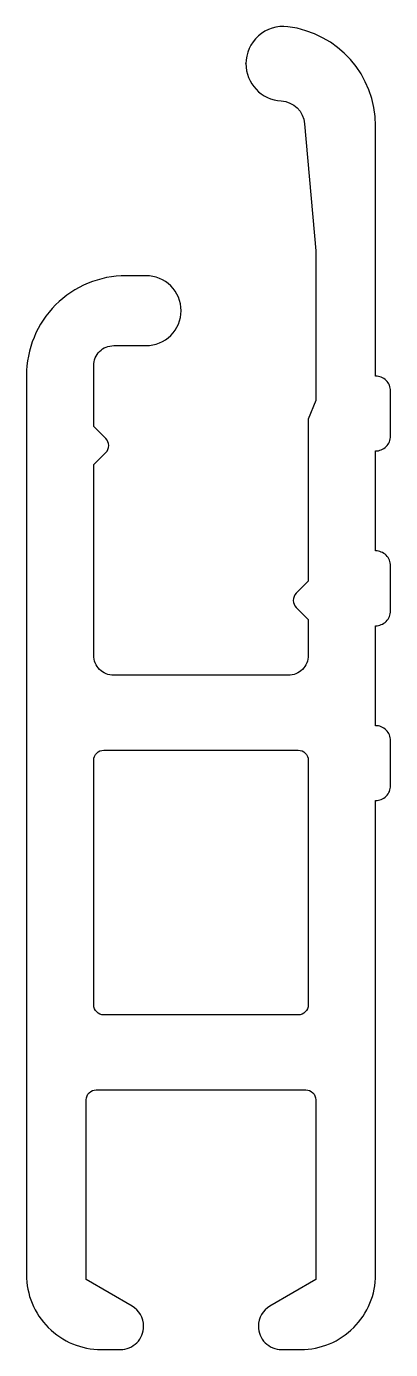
# Model space of a CAD drawing. Extents: x 286 to 293.3, y 287.6 to 314.1.
import ezdxf

# ---------------------------------------------------------------- set-up
doc = ezdxf.new("R2010")
doc.units = 0
doc.layers.get('0').update_dxf_attribs({"linetype": 'CONTINUOUS'})

msp = doc.modelspace()

# ---------------------------------------------------------------- linework, layer by layer
for p, q in [((290.4, 313.393), (290.4, 313.391)), ((289.1, 308.443), (289.1, 308.443)), ((289.1, 308.393), (289.1, 308.393))]:
    msp.add_line(p, q)
for points in [[(287.592, 305.884), (287.35, 306.126), (287.35, 307.343, -0.414214), (287.75, 307.743), (288.4, 307.743, 0.414214), (289.1, 308.443, 0.414214), (288.4, 309.143), (288, 309.143, 0.414214), (286, 307.143), (286, 289.143, 0.414214), (287.5, 287.643), (287.885, 287.643, 0.414214), (288.35, 288.108), (288.35, 288.11, 0.267949), (288.118, 288.513), (287.2, 289.043), (287.2, 292.643, -0.414214), (287.4, 292.843), (291.6, 292.843, -0.414214), (291.8, 292.643), (291.8, 289.043), (290.883, 288.513, 0.267949), (290.65, 288.11), (290.65, 288.108, 0.414214), (291.115, 287.643), (291.5, 287.643, 0.414214), (293, 289.143), (293, 298.634, 0.414214), (293.3, 298.934), (293.3, 299.834, 0.414214), (293, 300.134), (293, 302.134, 0.414214), (293.3, 302.434), (293.3, 303.334, 0.414214), (293, 303.634), (293, 305.634, 0.414214), (293.3, 305.934), (293.3, 306.834, 0.414214), (293, 307.134), (293, 312.143, 0.379405), (291.24, 314.128, 0.449901), (290.4, 313.384), (290.4, 313.391, 0.39775), (291.108, 312.642, -0.372695), (291.578, 312.186), (291.8, 309.643), (291.8, 306.643), (291.65, 306.268), (291.65, 303.026), (291.409, 302.784, 0.414214), (291.409, 302.501), (291.65, 302.26), (291.65, 301.543, -0.414214), (291.25, 301.143), (287.75, 301.143, -0.414214), (287.35, 301.543), (287.35, 305.36), (287.592, 305.601, 0.414214)], [(287.55, 294.343, -0.414214), (287.35, 294.543), (287.35, 299.443, -0.414214), (287.55, 299.643), (291.45, 299.643, -0.414214), (291.65, 299.443), (291.65, 294.543, -0.414214), (291.45, 294.343)]]:
    msp.add_lwpolyline(points, format="xyb", close=True)

doc.saveas('drawing.dxf')
